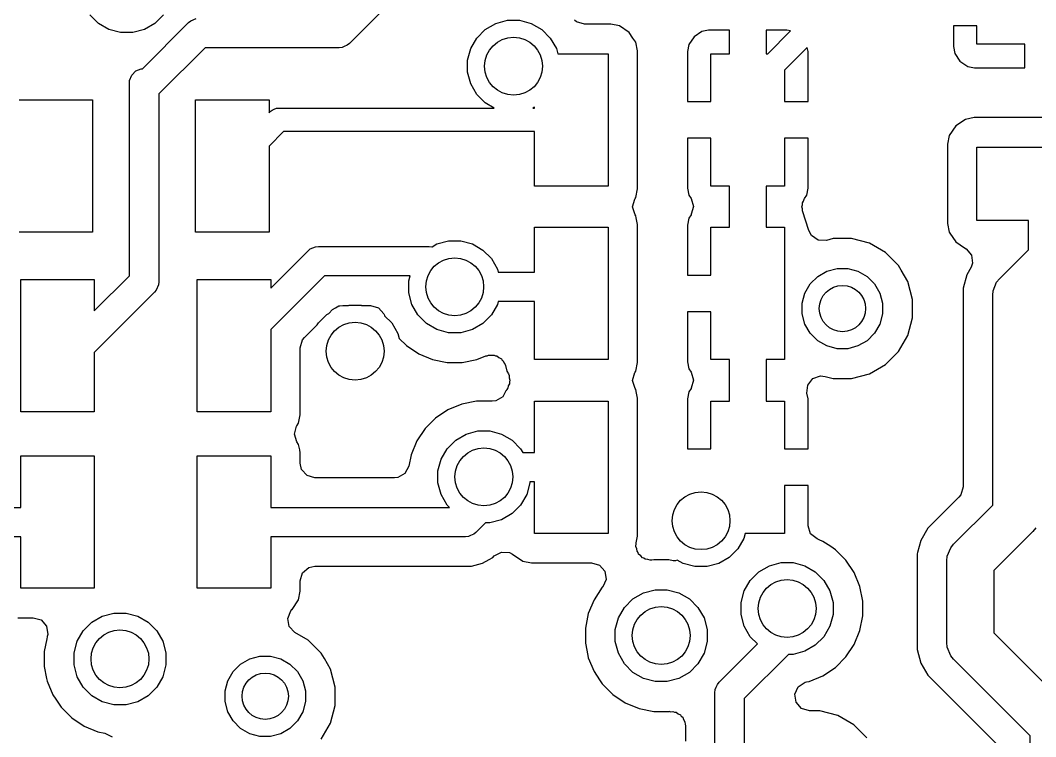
# Model space of a CAD drawing. Extents: x 3.09 to 4.62, y -6.46 to -3.15.
# Drawn here: x 3.4324 to 3.7775, y -5.133 to -4.8894 of the extents above; entities that cross this region are included whole.
import ezdxf

# ---------------------------------------------------------------- set-up
doc = ezdxf.new("R2010")
doc.units = 0
doc.header["$MEASUREMENT"] = 0
doc.layers.add('BLACK', color=7, linetype='CONTINUOUS')

msp = doc.modelspace()

# ---------------------------------------------------------------- linework, layer by layer
at = {"layer": 'BLACK', "linetype": 'CONTINUOUS'}
for p, q in [((3.57035, -4.87114), (3.54426, -4.89724)), ((3.45892, -4.89045), (3.45601, -4.88754)), ((3.46248, -4.8925), (3.45892, -4.89045)), ((3.47389, -4.90583), (3.48955, -4.89017)), ((3.47809, -4.89045), (3.47453, -4.8925)), ((3.481, -4.88754), (3.47809, -4.89045)), ((3.48955, -4.89017), (3.49031, -4.88954)), ((3.49031, -4.88954), (3.49211, -4.8888)), ((3.59041, -4.89251), (3.59397, -4.89045)), ((3.59397, -4.89045), (3.59794, -4.88939)), ((3.59794, -4.88939), (3.60206, -4.88939)), ((3.60206, -4.88939), (3.60603, -4.89045)), ((3.60603, -4.89045), (3.60959, -4.89251)), ((3.62141, -4.88992), (3.62071, -4.88937)), ((3.62409, -4.89071), (3.62141, -4.88992)), ((3.46645, -4.89357), (3.46248, -4.8925)), ((3.47056, -4.89357), (3.46645, -4.89357)), ((3.47453, -4.8925), (3.47056, -4.89357)), ((3.58751, -4.89541), (3.59041, -4.89251)), ((3.60959, -4.89251), (3.61249, -4.89541)), ((3.63309, -4.89071), (3.62409, -4.89071)), ((3.63602, -4.89129), (3.63309, -4.89071)), ((3.63309, -4.89071), (3.63309, -4.89071)), ((3.63933, -4.8935), (3.63602, -4.89129)), ((3.6406, -4.89541), (3.63933, -4.8935)), ((3.63933, -4.8935), (3.63933, -4.8935)), ((3.66398, -4.89319), (3.66134, -4.89496)), ((3.66632, -4.89273), (3.66398, -4.89319)), ((3.67336, -4.89273), (3.66632, -4.89273)), ((3.67336, -4.90073), (3.67336, -4.89273)), ((3.69289, -4.89273), (3.68586, -4.89273)), ((3.68586, -4.89273), (3.68586, -4.90073)), ((3.68645, -4.90073), (3.69419, -4.89299)), ((3.69419, -4.89299), (3.69289, -4.89273)), ((3.7575, -4.89125), (3.7495, -4.89125)), ((3.7495, -4.89125), (3.7495, -4.89829)), ((3.7575, -4.8975), (3.7575, -4.89125)), ((3.54426, -4.89724), (3.5435, -4.89786)), ((3.58545, -4.89897), (3.58751, -4.89541)), ((3.61249, -4.89541), (3.61455, -4.89897)), ((3.64154, -4.89682), (3.6406, -4.89541)), ((3.64213, -4.89974), (3.64154, -4.89682)), ((3.66134, -4.89496), (3.65957, -4.89761)), ((3.49516, -4.8987), (3.47955, -4.91431)), ((3.54072, -4.8987), (3.49516, -4.8987)), ((3.5417, -4.8986), (3.54072, -4.8987)), ((3.54246, -4.89829), (3.5417, -4.8986)), ((3.5417, -4.8986), (3.5417, -4.8986)), ((3.5435, -4.89786), (3.54246, -4.89829)), ((3.5435, -4.89786), (3.5435, -4.89786)), ((3.58439, -4.90294), (3.58545, -4.89897)), ((3.61455, -4.89897), (3.61502, -4.90073)), ((3.61502, -4.90073), (3.63211, -4.90073)), ((3.63211, -4.90073), (3.63211, -4.94573)), ((3.64213, -4.89994), (3.64213, -4.89974)), ((3.64213, -4.89974), (3.64213, -4.89974)), ((3.64213, -4.92321), (3.64213, -4.89994)), ((3.65957, -4.89761), (3.65911, -4.89994)), ((3.65911, -4.89994), (3.65911, -4.91698)), ((3.66711, -4.91698), (3.66711, -4.90073)), ((3.66711, -4.90073), (3.67336, -4.90073)), ((3.68586, -4.90073), (3.68645, -4.90073)), ((3.69985, -4.89864), (3.69211, -4.90639)), ((3.70011, -4.89994), (3.69985, -4.89864)), ((3.70011, -4.91698), (3.70011, -4.89994)), ((3.70011, -4.89994), (3.70011, -4.89994)), ((3.7495, -4.89829), (3.74996, -4.90062)), ((3.74996, -4.90062), (3.75173, -4.90327)), ((3.77375, -4.8975), (3.7575, -4.8975)), ((3.77375, -4.9055), (3.77375, -4.8975)), ((3.58439, -4.90706), (3.58439, -4.90294)), ((3.75173, -4.90327), (3.75438, -4.90504)), ((3.47025, -4.908), (3.47163, -4.90662)), ((3.47163, -4.90662), (3.47343, -4.90587)), ((3.47343, -4.90587), (3.47389, -4.90583)), ((3.58545, -4.91103), (3.58439, -4.90706)), ((3.69211, -4.90639), (3.69211, -4.91698)), ((3.75438, -4.90504), (3.75671, -4.9055)), ((3.75671, -4.9055), (3.75671, -4.9055)), ((3.75671, -4.9055), (3.77375, -4.9055)), ((3.46941, -4.91077), (3.46951, -4.9098)), ((3.46941, -4.97628), (3.46941, -4.91077)), ((3.46951, -4.9098), (3.47025, -4.908)), ((3.58751, -4.91459), (3.58545, -4.91103)), ((3.47955, -4.91431), (3.47941, -4.91442)), ((3.47941, -4.91442), (3.47941, -4.97835)), ((3.59041, -4.91749), (3.58751, -4.91459)), ((3.43191, -4.91648), (3.45691, -4.91648)), ((3.45691, -4.91648), (3.45691, -4.96148)), ((3.49191, -4.96148), (3.49191, -4.91648)), ((3.49191, -4.91648), (3.51691, -4.91648)), ((3.51691, -4.91648), (3.51691, -4.92082)), ((3.59342, -4.91923), (3.59041, -4.91749)), ((3.65911, -4.91698), (3.66711, -4.91698)), ((3.69211, -4.91698), (3.70011, -4.91698)), ((3.51691, -4.92082), (3.51733, -4.9204)), ((3.51733, -4.9204), (3.51794, -4.9199)), ((3.51794, -4.9199), (3.51861, -4.91962)), ((3.51861, -4.91962), (3.51938, -4.91931)), ((3.51938, -4.91931), (3.52016, -4.91923)), ((3.52016, -4.91923), (3.59342, -4.91923)), ((3.60711, -4.91893), (3.60658, -4.91923)), ((3.60658, -4.91923), (3.60711, -4.91923)), ((3.60711, -4.91923), (3.60711, -4.91893)), ((3.64213, -4.94652), (3.64213, -4.92321)), ((3.75359, -4.92306), (3.75028, -4.92528)), ((3.75651, -4.92248), (3.75359, -4.92306)), ((3.80349, -4.92248), (3.75651, -4.92248)), ((3.75651, -4.92248), (3.75651, -4.92248)), ((3.52181, -4.92723), (3.51691, -4.93213)), ((3.60711, -4.92723), (3.52181, -4.92723)), ((3.60711, -4.94573), (3.60711, -4.92723)), ((3.75028, -4.92528), (3.74806, -4.92859)), ((3.66711, -4.92948), (3.65911, -4.92948)), ((3.65911, -4.92948), (3.65911, -4.94652)), ((3.66711, -4.94573), (3.66711, -4.92948)), ((3.70011, -4.92948), (3.69211, -4.92948)), ((3.69211, -4.92948), (3.69211, -4.94573)), ((3.70011, -4.94652), (3.70011, -4.92948)), ((3.74806, -4.92859), (3.74748, -4.93151)), ((3.74748, -4.93151), (3.74748, -4.95849)), ((3.51691, -4.93213), (3.51691, -4.96148)), ((3.7575, -4.9575), (3.7575, -4.9325)), ((3.7575, -4.9325), (3.8025, -4.9325)), ((3.63211, -4.94573), (3.60711, -4.94573)), ((3.64154, -4.94964), (3.64213, -4.94672)), ((3.64213, -4.94672), (3.64213, -4.94652)), ((3.65911, -4.94652), (3.65957, -4.94885)), ((3.65957, -4.94885), (3.66034, -4.95)), ((3.67336, -4.94573), (3.66711, -4.94573)), ((3.67336, -4.95978), (3.67336, -4.94573)), ((3.69211, -4.94573), (3.68586, -4.94573)), ((3.68586, -4.94573), (3.68586, -4.95978)), ((3.69887, -4.95), (3.69964, -4.94885)), ((3.69964, -4.94885), (3.70011, -4.94652)), ((3.70011, -4.94652), (3.70011, -4.94652)), ((3.64047, -4.95284), (3.64121, -4.95015)), ((3.64121, -4.95015), (3.6413, -4.95)), ((3.6413, -4.95), (3.64154, -4.94964)), ((3.66034, -4.95), (3.66117, -4.95267)), ((3.69804, -4.95284), (3.69823, -4.95215)), ((3.69822, -4.95143), (3.69859, -4.95083)), ((3.69823, -4.95215), (3.69822, -4.95143)), ((3.69859, -4.95083), (3.69878, -4.95015)), ((3.69878, -4.95015), (3.69887, -4.95)), ((3.6413, -4.95551), (3.64047, -4.95284)), ((3.64154, -4.95587), (3.6413, -4.95551)), ((3.64167, -4.95651), (3.64154, -4.95587)), ((3.64154, -4.95587), (3.64154, -4.95587)), ((3.64154, -4.95587), (3.64154, -4.95587)), ((3.66034, -4.95551), (3.65957, -4.95666)), ((3.66043, -4.95536), (3.66034, -4.95551)), ((3.66117, -4.95267), (3.66043, -4.95536)), ((3.69825, -4.95352), (3.69804, -4.95284)), ((3.69826, -4.95422), (3.69825, -4.95352)), ((3.70033, -4.9609), (3.69826, -4.95422)), ((3.64213, -4.9588), (3.64167, -4.95651)), ((3.64213, -4.98228), (3.64213, -4.9588)), ((3.64213, -4.9588), (3.64213, -4.9588)), ((3.65957, -4.95666), (3.65911, -4.959)), ((3.65911, -4.959), (3.65911, -4.97603)), ((3.74748, -4.95849), (3.74748, -4.95849)), ((3.74748, -4.95849), (3.74806, -4.96141)), ((3.775, -4.9575), (3.7575, -4.9575)), ((3.775, -4.96745), (3.775, -4.9575)), ((3.45691, -4.96148), (3.43191, -4.96148)), ((3.51691, -4.96148), (3.49191, -4.96148)), ((3.60711, -4.975), (3.60711, -4.95978)), ((3.60711, -4.95978), (3.63211, -4.95978)), ((3.63211, -4.95978), (3.63211, -5.00478)), ((3.66711, -4.97603), (3.66711, -4.95978)), ((3.66711, -4.95978), (3.67336, -4.95978)), ((3.68586, -4.95978), (3.69211, -4.95978)), ((3.69211, -4.95978), (3.69211, -5.00478)), ((3.70124, -4.96259), (3.70033, -4.9609)), ((3.70356, -4.96415), (3.70124, -4.96259)), ((3.74806, -4.96141), (3.74827, -4.96172)), ((3.74827, -4.96172), (3.75028, -4.96472)), ((3.53272, -4.9664), (3.53369, -4.96631)), ((3.53369, -4.96631), (3.57131, -4.96631)), ((3.57131, -4.96631), (3.57228, -4.9664)), ((3.57231, -4.96641), (3.57397, -4.96545)), ((3.57397, -4.96545), (3.57794, -4.96439)), ((3.57794, -4.96439), (3.58206, -4.96439)), ((3.58206, -4.96439), (3.58603, -4.96545)), ((3.58603, -4.96545), (3.58959, -4.96751)), ((3.70635, -4.96422), (3.70356, -4.96415)), ((3.70866, -4.9636), (3.70635, -4.96422)), ((3.71492, -4.9636), (3.70866, -4.9636)), ((3.72098, -4.96522), (3.71492, -4.9636)), ((3.7264, -4.96836), (3.72098, -4.96522)), ((3.72098, -4.96522), (3.72098, -4.96522)), ((3.72098, -4.96522), (3.72098, -4.96522)), ((3.75028, -4.96472), (3.75331, -4.96675)), ((3.5175, -4.98043), (3.53016, -4.96777)), ((3.53016, -4.96777), (3.53091, -4.96715)), ((3.53091, -4.96715), (3.53272, -4.9664)), ((3.53272, -4.9664), (3.53272, -4.9664)), ((3.57228, -4.9664), (3.57228, -4.9664)), ((3.57228, -4.9664), (3.57231, -4.96641)), ((3.58959, -4.96751), (3.59249, -4.97041)), ((3.73084, -4.97279), (3.7264, -4.96836)), ((3.7264, -4.96836), (3.7264, -4.96836)), ((3.75331, -4.96675), (3.75383, -4.9671)), ((3.75383, -4.9671), (3.75562, -4.96924)), ((3.75562, -4.96924), (3.75597, -4.97202)), ((3.76521, -4.97724), (3.775, -4.96745)), ((3.59249, -4.97041), (3.59455, -4.97397)), ((3.73177, -4.9744), (3.73084, -4.97279)), ((3.73084, -4.97279), (3.73084, -4.97279)), ((3.75571, -4.97297), (3.75557, -4.97335)), ((3.75597, -4.97202), (3.75571, -4.97297)), ((3.4575, -4.98818), (3.46941, -4.97628)), ((3.53576, -4.97631), (3.5175, -4.99457)), ((3.56483, -4.97631), (3.53576, -4.97631)), ((3.56439, -4.97794), (3.56483, -4.97631)), ((3.59455, -4.97397), (3.59482, -4.975)), ((3.59482, -4.975), (3.60711, -4.975)), ((3.65911, -4.97603), (3.66711, -4.97603)), ((3.70086, -4.97901), (3.7034, -4.97647)), ((3.7034, -4.97647), (3.70652, -4.97467)), ((3.70652, -4.97467), (3.70999, -4.97374)), ((3.70999, -4.97374), (3.71359, -4.97374)), ((3.71359, -4.97374), (3.71706, -4.97467)), ((3.71706, -4.97467), (3.72018, -4.97647)), ((3.72018, -4.97647), (3.72272, -4.97901)), ((3.73397, -4.97822), (3.73177, -4.9744)), ((3.75407, -4.97594), (3.75285, -4.98051)), ((3.75557, -4.97335), (3.75407, -4.97594)), ((3.4325, -5.0225), (3.4325, -4.9775)), ((3.4325, -4.9775), (3.4575, -4.9775)), ((3.4575, -4.9775), (3.4575, -4.98818)), ((3.47931, -4.97932), (3.47857, -4.98112)), ((3.47941, -4.97835), (3.47931, -4.97932)), ((3.4925, -5.0225), (3.4925, -4.9775)), ((3.4925, -4.9775), (3.5175, -4.9775)), ((3.5175, -4.9775), (3.5175, -4.98043)), ((3.56439, -4.98206), (3.56439, -4.97794)), ((3.69906, -4.98213), (3.70086, -4.97901)), ((3.72272, -4.97901), (3.72452, -4.98213)), ((3.73559, -4.98427), (3.73397, -4.97822)), ((3.76303, -4.98132), (3.76421, -4.97845)), ((3.76421, -4.97845), (3.76521, -4.97724)), ((3.47794, -4.98188), (3.4575, -5.00233)), ((3.47857, -4.98112), (3.47794, -4.98188)), ((3.47857, -4.98112), (3.47857, -4.98112)), ((3.56545, -4.98603), (3.56439, -4.98206)), ((3.64213, -5.00557), (3.64213, -4.98228)), ((3.69813, -4.9856), (3.69906, -4.98213)), ((3.72452, -4.98213), (3.72545, -4.9856)), ((3.75285, -4.98051), (3.75285, -4.98053)), ((3.75285, -4.98053), (3.75285, -4.98059)), ((3.75285, -4.98059), (3.75285, -5.04802)), ((3.76287, -4.9829), (3.76302, -4.98134)), ((3.76287, -5.05423), (3.76287, -4.9829)), ((3.76302, -4.98134), (3.76303, -4.98132)), ((3.53954, -4.98719), (3.54057, -4.98653)), ((3.54057, -4.98653), (3.54082, -4.98649)), ((3.54082, -4.98649), (3.54091, -4.98644)), ((3.54091, -4.98644), (3.54197, -4.98633)), ((3.54197, -4.98633), (3.54394, -4.98633)), ((3.54394, -4.98633), (3.5441, -4.98629)), ((3.5441, -4.98629), (3.54821, -4.98629)), ((3.54821, -4.98629), (3.54836, -4.98633)), ((3.54836, -4.98633), (3.55142, -4.98633)), ((3.55142, -4.98633), (3.5541, -4.98712)), ((3.56751, -4.98959), (3.56545, -4.98603)), ((3.59455, -4.98603), (3.59249, -4.98959)), ((3.59482, -4.985), (3.59455, -4.98603)), ((3.60711, -4.985), (3.59482, -4.985)), ((3.60711, -5.00478), (3.60711, -4.985)), ((3.69813, -4.9892), (3.69813, -4.9856)), ((3.72545, -4.9856), (3.72545, -4.9892)), ((3.73559, -4.99053), (3.73559, -4.98427)), ((3.53366, -4.99231), (3.53656, -4.98941)), ((3.53656, -4.98941), (3.53721, -4.98903)), ((3.53721, -4.98903), (3.53846, -4.98778)), ((3.53846, -4.98778), (3.53954, -4.98719)), ((3.5541, -4.98712), (3.55593, -4.98923)), ((3.55593, -4.98923), (3.556, -4.98939)), ((3.556, -4.98939), (3.55609, -4.98962)), ((3.55609, -4.98962), (3.55619, -4.98986)), ((3.55619, -4.98986), (3.55864, -4.99231)), ((3.57041, -4.99249), (3.56751, -4.98959)), ((3.59249, -4.98959), (3.58959, -4.99249)), ((3.66711, -4.98853), (3.65911, -4.98853)), ((3.65911, -4.98853), (3.65911, -5.00557)), ((3.66711, -5.00478), (3.66711, -4.98853)), ((3.69906, -4.99267), (3.69813, -4.9892)), ((3.72545, -4.9892), (3.72452, -4.99267)), ((3.73397, -4.99659), (3.73559, -4.99053)), ((3.52897, -4.99727), (3.53329, -4.99296)), ((3.53329, -4.99296), (3.53366, -4.99231)), ((3.55864, -4.99231), (3.5607, -4.99587)), ((3.57397, -4.99455), (3.57041, -4.99249)), ((3.58959, -4.99249), (3.58603, -4.99455)), ((3.70086, -4.99579), (3.69906, -4.99267)), ((3.72452, -4.99267), (3.72272, -4.99579)), ((3.5175, -4.99457), (3.5175, -5.0225)), ((3.52831, -4.99809), (3.52897, -4.99727)), ((3.5607, -4.99587), (3.56116, -4.99761)), ((3.57794, -4.99561), (3.57397, -4.99455)), ((3.58206, -4.99561), (3.57794, -4.99561)), ((3.58603, -4.99455), (3.58206, -4.99561)), ((3.7034, -4.99833), (3.70086, -4.99579)), ((3.72272, -4.99579), (3.72018, -4.99833)), ((3.73084, -5.00201), (3.73397, -4.99659)), ((3.52752, -5.00078), (3.52831, -4.99809)), ((3.52752, -5.02349), (3.52752, -5.00078)), ((3.56116, -4.99761), (3.56357, -5.00001)), ((3.56357, -5.00001), (3.56357, -5.00002)), ((3.56357, -5.00002), (3.56779, -5.00284)), ((3.70652, -5.00013), (3.7034, -4.99833)), ((3.70999, -5.00106), (3.70652, -5.00013)), ((3.71706, -5.00013), (3.71359, -5.00106)), ((3.72018, -4.99833), (3.71706, -5.00013)), ((3.4575, -5.00233), (3.4575, -5.0225)), ((3.56779, -5.00284), (3.57248, -5.00478)), ((3.58752, -5.00478), (3.59059, -5.0035)), ((3.59059, -5.0035), (3.59109, -5.00345)), ((3.59109, -5.00345), (3.59154, -5.00322)), ((3.59154, -5.00322), (3.59246, -5.0033)), ((3.59246, -5.0033), (3.59337, -5.0032)), ((3.59337, -5.0032), (3.59382, -5.00343)), ((3.59382, -5.00343), (3.59433, -5.00348)), ((3.59433, -5.00348), (3.59505, -5.00405)), ((3.59505, -5.00405), (3.59587, -5.00446)), ((3.71359, -5.00106), (3.70999, -5.00106)), ((3.7264, -5.00645), (3.73084, -5.00201)), ((3.57248, -5.00478), (3.57746, -5.00577)), ((3.57746, -5.00577), (3.57746, -5.00577)), ((3.57746, -5.00577), (3.58254, -5.00577)), ((3.58254, -5.00577), (3.58752, -5.00478)), ((3.58254, -5.00577), (3.58254, -5.00577)), ((3.59587, -5.00446), (3.59618, -5.00493)), ((3.59618, -5.00493), (3.59653, -5.0052)), ((3.59653, -5.0052), (3.59686, -5.00597)), ((3.59686, -5.00597), (3.59717, -5.00646)), ((3.59717, -5.00646), (3.59729, -5.00678)), ((3.59729, -5.00678), (3.59767, -5.00869)), ((3.63211, -5.00478), (3.60711, -5.00478)), ((3.64154, -5.00869), (3.64213, -5.00577)), ((3.64213, -5.00577), (3.64213, -5.00557)), ((3.65911, -5.00557), (3.65957, -5.00791)), ((3.67336, -5.00478), (3.66711, -5.00478)), ((3.67336, -5.01884), (3.67336, -5.00478)), ((3.69211, -5.00478), (3.68586, -5.00478)), ((3.68586, -5.00478), (3.68586, -5.01884)), ((3.72098, -5.00958), (3.7264, -5.00645)), ((3.59767, -5.00869), (3.59826, -5.00958)), ((3.59826, -5.00958), (3.59847, -5.01018)), ((3.59847, -5.01018), (3.59851, -5.01097)), ((3.59851, -5.01097), (3.59875, -5.01172)), ((3.64047, -5.0119), (3.64121, -5.0092)), ((3.64121, -5.0092), (3.6413, -5.00906)), ((3.6413, -5.00906), (3.64154, -5.00869)), ((3.65957, -5.00791), (3.66034, -5.00906)), ((3.66034, -5.00906), (3.66117, -5.01172)), ((3.69999, -5.01343), (3.70171, -5.01123)), ((3.70171, -5.01123), (3.70434, -5.0103)), ((3.70434, -5.0103), (3.70589, -5.01046)), ((3.70589, -5.01046), (3.70866, -5.0112)), ((3.70866, -5.0112), (3.70866, -5.0112)), ((3.70866, -5.0112), (3.71492, -5.0112)), ((3.71492, -5.0112), (3.72098, -5.00958)), ((3.71492, -5.0112), (3.71492, -5.0112)), ((3.59791, -5.01457), (3.59767, -5.01493)), ((3.59801, -5.01442), (3.59791, -5.01457)), ((3.59821, -5.01366), (3.59801, -5.01442)), ((3.59861, -5.01297), (3.59821, -5.01366)), ((3.59875, -5.01172), (3.59858, -5.01234)), ((3.59858, -5.01234), (3.59861, -5.01297)), ((3.6413, -5.01457), (3.64047, -5.0119)), ((3.64154, -5.01493), (3.6413, -5.01457)), ((3.66034, -5.01457), (3.65957, -5.01572)), ((3.66043, -5.01442), (3.66034, -5.01457)), ((3.66117, -5.01172), (3.66043, -5.01442)), ((3.69974, -5.01622), (3.69999, -5.01343)), ((3.59638, -5.01738), (3.59395, -5.01876)), ((3.59743, -5.01536), (3.59638, -5.01738)), ((3.59748, -5.01538), (3.59743, -5.01536)), ((3.59767, -5.01493), (3.59748, -5.01538)), ((3.6418, -5.01622), (3.64154, -5.01493)), ((3.64154, -5.01493), (3.64154, -5.01493)), ((3.64154, -5.01493), (3.64154, -5.01493)), ((3.64213, -5.01785), (3.6418, -5.01622)), ((3.64213, -5.06483), (3.64213, -5.01785)), ((3.64213, -5.01785), (3.64213, -5.01785)), ((3.64213, -5.01785), (3.64213, -5.01785)), ((3.65957, -5.01572), (3.65911, -5.01805)), ((3.65911, -5.01805), (3.65911, -5.03509)), ((3.70011, -5.01805), (3.69974, -5.01622)), ((3.70011, -5.03509), (3.70011, -5.01805)), ((3.70011, -5.01805), (3.70011, -5.01805)), ((3.58241, -5.01987), (3.57772, -5.02181)), ((3.58739, -5.01888), (3.58241, -5.01987)), ((3.58241, -5.01987), (3.58241, -5.01987)), ((3.59271, -5.01888), (3.58739, -5.01888)), ((3.59395, -5.01876), (3.59271, -5.01884)), ((3.59271, -5.01884), (3.59271, -5.01888)), ((3.60711, -5.03634), (3.60711, -5.01884)), ((3.60711, -5.01884), (3.63211, -5.01884)), ((3.63211, -5.01884), (3.63211, -5.06384)), ((3.66711, -5.03509), (3.66711, -5.01884)), ((3.66711, -5.01884), (3.67336, -5.01884)), ((3.68586, -5.01884), (3.69211, -5.01884)), ((3.69211, -5.01884), (3.69211, -5.03509)), ((3.4575, -5.0225), (3.4325, -5.0225)), ((3.5175, -5.0225), (3.4925, -5.0225)), ((3.52694, -5.02641), (3.52752, -5.02349)), ((3.5735, -5.02463), (3.56991, -5.02822)), ((3.57772, -5.02181), (3.5735, -5.02463)), ((3.5735, -5.02463), (3.5735, -5.02463)), ((3.52555, -5.03009), (3.52628, -5.02739)), ((3.52628, -5.02739), (3.52638, -5.02724)), ((3.52638, -5.02724), (3.52694, -5.02641)), ((3.56991, -5.02822), (3.56709, -5.03244)), ((3.56991, -5.02822), (3.56991, -5.02822)), ((3.52638, -5.03276), (3.52555, -5.03009)), ((3.58034, -5.03215), (3.5839, -5.0301)), ((3.5839, -5.0301), (3.58787, -5.02904)), ((3.58787, -5.02904), (3.59198, -5.02904)), ((3.59198, -5.02904), (3.59595, -5.0301)), ((3.59595, -5.0301), (3.59951, -5.03215)), ((3.52694, -5.03359), (3.52638, -5.03276)), ((3.52731, -5.03547), (3.52694, -5.03359)), ((3.56709, -5.03244), (3.56515, -5.03713)), ((3.57537, -5.03862), (3.57743, -5.03506)), ((3.57743, -5.03506), (3.58034, -5.03215)), ((3.59951, -5.03215), (3.60242, -5.03506)), ((3.60242, -5.03506), (3.60316, -5.03634)), ((3.65911, -5.03509), (3.66711, -5.03509)), ((3.69211, -5.03509), (3.70011, -5.03509)), ((3.4325, -5.055), (3.4325, -5.0375)), ((3.4325, -5.0375), (3.4575, -5.0375)), ((3.4575, -5.0375), (3.4575, -5.0825)), ((3.4925, -5.0825), (3.4925, -5.0375)), ((3.4925, -5.0375), (3.5175, -5.0375)), ((3.5175, -5.0375), (3.5175, -5.055)), ((3.52752, -5.03651), (3.52731, -5.03547)), ((3.52752, -5.04002), (3.52752, -5.03651)), ((3.52752, -5.03651), (3.52752, -5.03651)), ((3.56515, -5.03713), (3.56438, -5.04099)), ((3.56515, -5.03713), (3.56515, -5.03713)), ((3.57431, -5.04259), (3.57537, -5.03862)), ((3.60316, -5.03634), (3.60711, -5.03634)), ((3.52797, -5.04208), (3.52752, -5.04002)), ((3.5298, -5.04419), (3.52797, -5.04208)), ((3.56438, -5.04099), (3.56308, -5.04346)), ((3.53248, -5.04498), (3.5298, -5.04419)), ((3.55951, -5.04498), (3.53248, -5.04498)), ((3.56066, -5.04485), (3.55951, -5.04498)), ((3.56308, -5.04346), (3.56066, -5.04485)), ((3.57431, -5.0467), (3.57431, -5.04259)), ((3.57537, -5.05068), (3.57431, -5.0467)), ((3.60554, -5.0467), (3.60447, -5.05068)), ((3.60711, -5.04634), (3.60554, -5.04634)), ((3.60554, -5.04634), (3.60554, -5.0467)), ((3.60711, -5.06384), (3.60711, -5.04634)), ((3.70011, -5.04759), (3.69211, -5.04759)), ((3.69211, -5.04759), (3.69211, -5.06384)), ((3.70011, -5.06116), (3.70011, -5.04759)), ((3.75285, -5.04802), (3.75206, -5.05071)), ((3.57743, -5.05424), (3.57537, -5.05068)), ((3.60447, -5.05068), (3.60242, -5.05424)), ((3.75139, -5.05153), (3.74081, -5.06212)), ((3.75206, -5.05071), (3.75139, -5.05153)), ((3.42031, -5.055), (3.4325, -5.055)), ((3.5175, -5.055), (3.5782, -5.055)), ((3.5782, -5.055), (3.57743, -5.05424)), ((3.60242, -5.05424), (3.59951, -5.05714)), ((3.74957, -5.06753), (3.76287, -5.05423)), ((3.59595, -5.0592), (3.59198, -5.06026)), ((3.59951, -5.05714), (3.59595, -5.0592)), ((3.59051, -5.06026), (3.58724, -5.06354)), ((3.59198, -5.06026), (3.59051, -5.06026)), ((3.70011, -5.06134), (3.70011, -5.06116)), ((3.70099, -5.06399), (3.70011, -5.06134)), ((3.74081, -5.06212), (3.73844, -5.06623)), ((3.74081, -5.06212), (3.74081, -5.06212)), ((3.77752, -5.06199), (3.77652, -5.0632)), ((3.4325, -5.065), (3.41561, -5.065)), ((3.4325, -5.0825), (3.4325, -5.065)), ((3.5837, -5.065), (3.5175, -5.065)), ((3.5175, -5.065), (3.5175, -5.0825)), ((3.58468, -5.0649), (3.5837, -5.065)), ((3.58542, -5.06459), (3.58468, -5.0649)), ((3.58468, -5.0649), (3.58468, -5.0649)), ((3.58648, -5.06416), (3.58542, -5.06459)), ((3.58724, -5.06354), (3.58648, -5.06416)), ((3.58648, -5.06416), (3.58648, -5.06416)), ((3.63211, -5.06384), (3.60711, -5.06384)), ((3.64169, -5.06704), (3.64213, -5.06483)), ((3.67828, -5.06558), (3.67622, -5.06914)), ((3.67874, -5.06384), (3.67828, -5.06558)), ((3.69211, -5.06384), (3.67874, -5.06384)), ((3.70317, -5.06575), (3.70099, -5.06399)), ((3.70393, -5.06606), (3.70317, -5.06575)), ((3.70518, -5.06658), (3.70393, -5.06606)), ((3.73844, -5.06623), (3.73732, -5.0704)), ((3.77652, -5.0632), (3.76323, -5.0765)), ((3.6416, -5.06827), (3.64167, -5.06728)), ((3.64189, -5.0691), (3.6416, -5.06827)), ((3.64166, -5.06719), (3.64168, -5.06715)), ((3.64167, -5.06728), (3.64166, -5.06719)), ((3.64168, -5.06715), (3.64169, -5.06704)), ((3.64199, -5.06996), (3.64189, -5.0691)), ((3.67622, -5.06914), (3.67331, -5.07205)), ((3.70784, -5.06836), (3.70518, -5.06658)), ((3.7094, -5.0694), (3.70784, -5.06836)), ((3.71299, -5.07299), (3.7094, -5.0694)), ((3.7094, -5.0694), (3.7094, -5.0694)), ((3.7474, -5.07156), (3.74858, -5.06874)), ((3.74858, -5.06874), (3.74957, -5.06753)), ((3.5895, -5.074), (3.59168, -5.07274)), ((3.59168, -5.07274), (3.59292, -5.07202)), ((3.59292, -5.07202), (3.59341, -5.07154)), ((3.59341, -5.07154), (3.59586, -5.0702)), ((3.59586, -5.0702), (3.59865, -5.0704)), ((3.59865, -5.0704), (3.59967, -5.07092)), ((3.59967, -5.07092), (3.6032, -5.07328)), ((3.6032, -5.07328), (3.6032, -5.07328)), ((3.6032, -5.07328), (3.60612, -5.07386)), ((3.64234, -5.07039), (3.64199, -5.06996)), ((3.64253, -5.07091), (3.64234, -5.07039)), ((3.64322, -5.07144), (3.64253, -5.07091)), ((3.64378, -5.07212), (3.64322, -5.07144)), ((3.6443, -5.07228), (3.64378, -5.07212)), ((3.64473, -5.07262), (3.6443, -5.07228)), ((3.64561, -5.0727), (3.64473, -5.07262)), ((3.64644, -5.07297), (3.64561, -5.0727)), ((3.64698, -5.07298), (3.64644, -5.07297)), ((3.64765, -5.07284), (3.64698, -5.07298)), ((3.65273, -5.07284), (3.64765, -5.07284)), ((3.65421, -5.07314), (3.65273, -5.07284)), ((3.65465, -5.07315), (3.65421, -5.07314)), ((3.65502, -5.07314), (3.65465, -5.07315)), ((3.65565, -5.07292), (3.65502, -5.07314)), ((3.6577, -5.0741), (3.65565, -5.07292)), ((3.67331, -5.07205), (3.66975, -5.0741)), ((3.71581, -5.07721), (3.71299, -5.07299)), ((3.71299, -5.07299), (3.71299, -5.07299)), ((3.73732, -5.0704), (3.73721, -5.07081)), ((3.73721, -5.07081), (3.73721, -5.10338)), ((3.73732, -5.0704), (3.73732, -5.0704)), ((3.74723, -5.07318), (3.74738, -5.07162)), ((3.74723, -5.10101), (3.74723, -5.07318)), ((3.74738, -5.07162), (3.7474, -5.07156)), ((3.52831, -5.0773), (3.53042, -5.07547)), ((3.53042, -5.07547), (3.53248, -5.07502)), ((3.53248, -5.07502), (3.58568, -5.07502)), ((3.58568, -5.07502), (3.5895, -5.074)), ((3.58568, -5.07502), (3.58568, -5.07502)), ((3.5895, -5.074), (3.5895, -5.074)), ((3.5895, -5.074), (3.5895, -5.074)), ((3.60612, -5.07386), (3.62653, -5.07386)), ((3.62653, -5.07386), (3.62921, -5.07465)), ((3.62921, -5.07465), (3.63104, -5.07676)), ((3.63104, -5.07676), (3.63144, -5.07952)), ((3.66167, -5.07517), (3.6577, -5.0741)), ((3.66578, -5.07517), (3.66167, -5.07517)), ((3.66975, -5.0741), (3.66578, -5.07517)), ((3.68339, -5.07692), (3.68695, -5.07487)), ((3.68695, -5.07487), (3.69092, -5.0738)), ((3.69092, -5.0738), (3.69503, -5.0738)), ((3.69503, -5.0738), (3.699, -5.07487)), ((3.699, -5.07487), (3.70256, -5.07692)), ((3.76323, -5.0765), (3.76323, -5.0977)), ((3.52752, -5.07998), (3.52831, -5.0773)), ((3.52752, -5.08349), (3.52752, -5.07998)), ((3.63144, -5.07952), (3.63031, -5.08199)), ((3.67842, -5.08339), (3.68048, -5.07983)), ((3.68048, -5.07983), (3.68339, -5.07692)), ((3.70256, -5.07692), (3.70547, -5.07983)), ((3.70547, -5.07983), (3.70752, -5.08339)), ((3.71775, -5.0819), (3.71581, -5.07721)), ((3.4575, -5.0825), (3.4325, -5.0825)), ((3.5175, -5.0825), (3.4925, -5.0825)), ((3.52694, -5.08641), (3.52752, -5.08349)), ((3.63018, -5.08219), (3.62736, -5.08641)), ((3.63025, -5.0821), (3.63018, -5.08219)), ((3.63028, -5.08207), (3.63025, -5.0821)), ((3.63033, -5.082), (3.63028, -5.08206)), ((3.63028, -5.08206), (3.63028, -5.08207)), ((3.63031, -5.08199), (3.63033, -5.082)), ((3.64416, -5.08406), (3.64813, -5.083)), ((3.64813, -5.083), (3.65225, -5.083)), ((3.65225, -5.083), (3.65622, -5.08406)), ((3.67736, -5.08736), (3.67842, -5.08339)), ((3.70752, -5.08339), (3.70859, -5.08736)), ((3.71874, -5.08688), (3.71775, -5.0819)), ((3.52472, -5.08972), (3.52694, -5.08641)), ((3.62736, -5.08641), (3.62541, -5.0911)), ((3.6377, -5.08903), (3.6406, -5.08612)), ((3.6406, -5.08612), (3.64416, -5.08406)), ((3.65622, -5.08406), (3.65978, -5.08612)), ((3.65978, -5.08612), (3.66268, -5.08903)), ((3.71874, -5.09195), (3.71874, -5.08688)), ((3.52324, -5.09281), (3.52428, -5.09022)), ((3.52428, -5.09022), (3.52467, -5.08978)), ((3.52467, -5.08978), (3.52472, -5.08972)), ((3.52472, -5.08972), (3.52472, -5.08972)), ((3.63564, -5.09259), (3.6377, -5.08903)), ((3.66268, -5.08903), (3.66474, -5.09259)), ((3.67736, -5.09147), (3.67736, -5.08736)), ((3.70859, -5.08736), (3.70859, -5.09147)), ((3.43151, -5.09252), (3.43675, -5.09252)), ((3.43675, -5.09252), (3.43943, -5.09331)), ((3.43943, -5.09331), (3.44126, -5.09542)), ((3.45374, -5.09697), (3.45665, -5.09406)), ((3.45665, -5.09406), (3.46021, -5.092)), ((3.46021, -5.092), (3.46418, -5.09094)), ((3.46418, -5.09094), (3.46829, -5.09094)), ((3.46829, -5.09094), (3.47226, -5.092)), ((3.47226, -5.092), (3.47582, -5.09406)), ((3.47582, -5.09406), (3.47873, -5.09697)), ((3.52377, -5.09556), (3.52324, -5.09281)), ((3.62541, -5.0911), (3.62442, -5.09607)), ((3.62541, -5.0911), (3.62541, -5.0911)), ((3.63458, -5.09656), (3.63564, -5.09259)), ((3.66474, -5.09259), (3.6658, -5.09656)), ((3.67842, -5.09544), (3.67736, -5.09147)), ((3.70859, -5.09147), (3.70752, -5.09544)), ((3.71775, -5.09693), (3.71874, -5.09195)), ((3.44126, -5.09542), (3.44166, -5.09819)), ((3.45169, -5.10053), (3.45374, -5.09697)), ((3.47873, -5.09697), (3.48078, -5.10053)), ((3.5257, -5.09758), (3.52377, -5.09556)), ((3.62442, -5.09607), (3.62442, -5.10115)), ((3.63458, -5.10067), (3.63458, -5.09656)), ((3.6658, -5.09656), (3.6658, -5.10067)), ((3.68048, -5.099), (3.67842, -5.09544)), ((3.70752, -5.09544), (3.70547, -5.099)), ((3.71581, -5.10162), (3.71775, -5.09693)), ((3.44132, -5.09975), (3.44047, -5.10402)), ((3.44146, -5.09904), (3.44132, -5.09975)), ((3.44149, -5.09892), (3.44146, -5.09904)), ((3.44146, -5.09904), (3.44146, -5.09904)), ((3.44146, -5.09904), (3.44146, -5.09904)), ((3.44166, -5.09819), (3.44149, -5.09892)), ((3.45062, -5.1045), (3.45169, -5.10053)), ((3.48078, -5.10053), (3.48185, -5.1045)), ((3.53023, -5.1002), (3.5257, -5.09758)), ((3.53466, -5.10463), (3.53023, -5.1002)), ((3.53023, -5.1002), (3.53023, -5.1002)), ((3.63564, -5.10464), (3.63458, -5.10067)), ((3.6658, -5.10067), (3.66474, -5.10464)), ((3.68292, -5.10144), (3.68048, -5.099)), ((3.70547, -5.099), (3.70256, -5.10191)), ((3.76323, -5.0977), (3.78921, -5.12368)), ((3.44047, -5.10402), (3.44047, -5.10909)), ((3.62442, -5.10115), (3.62527, -5.10539)), ((3.66991, -5.11445), (3.68292, -5.10144)), ((3.699, -5.10396), (3.69503, -5.10503)), ((3.70256, -5.10191), (3.699, -5.10396)), ((3.71299, -5.10584), (3.71581, -5.10162)), ((3.73721, -5.10338), (3.73844, -5.10796)), ((3.74738, -5.10257), (3.74723, -5.10101)), ((3.74858, -5.10545), (3.74738, -5.10257)), ((3.74738, -5.10257), (3.74738, -5.10257)), ((3.45062, -5.10861), (3.45062, -5.1045)), ((3.48185, -5.1045), (3.48185, -5.10861)), ((3.50722, -5.10831), (3.51034, -5.10651)), ((3.51034, -5.10651), (3.51381, -5.10558)), ((3.51381, -5.10558), (3.51741, -5.10558)), ((3.51741, -5.10558), (3.52089, -5.10651)), ((3.52089, -5.10651), (3.524, -5.10831)), ((3.5357, -5.10643), (3.53466, -5.10463)), ((3.53466, -5.10463), (3.53466, -5.10463)), ((3.53779, -5.11005), (3.5357, -5.10643)), ((3.62527, -5.10539), (3.62541, -5.10613)), ((3.62541, -5.10613), (3.62736, -5.11082)), ((3.6377, -5.1082), (3.63564, -5.10464)), ((3.66474, -5.10464), (3.66268, -5.1082)), ((3.69347, -5.10503), (3.67844, -5.12006)), ((3.69503, -5.10503), (3.69347, -5.10503)), ((3.7094, -5.10943), (3.71299, -5.10584)), ((3.74957, -5.10667), (3.74858, -5.10545)), ((3.77556, -5.13265), (3.74957, -5.10667)), ((3.44047, -5.10909), (3.44127, -5.11315)), ((3.45169, -5.11258), (3.45062, -5.10861)), ((3.48185, -5.10861), (3.48078, -5.11258)), ((3.50288, -5.11397), (3.50468, -5.11085)), ((3.50468, -5.11085), (3.50722, -5.10831)), ((3.524, -5.10831), (3.52654, -5.11085)), ((3.52654, -5.11085), (3.52834, -5.11397)), ((3.53941, -5.11611), (3.53779, -5.11005)), ((3.62736, -5.11082), (3.62924, -5.11364)), ((3.6406, -5.11111), (3.6377, -5.1082)), ((3.64416, -5.11316), (3.6406, -5.11111)), ((3.65978, -5.11111), (3.65622, -5.11316)), ((3.66268, -5.1082), (3.65978, -5.11111)), ((3.70518, -5.11225), (3.7094, -5.10943)), ((3.73844, -5.10796), (3.73844, -5.10796)), ((3.73844, -5.10796), (3.74081, -5.11207)), ((3.44127, -5.11315), (3.44146, -5.11407)), ((3.44146, -5.11407), (3.4434, -5.11876)), ((3.45374, -5.11614), (3.45169, -5.11258)), ((3.48078, -5.11258), (3.47873, -5.11614)), ((3.50195, -5.11744), (3.50288, -5.11397)), ((3.52834, -5.11397), (3.52927, -5.11744)), ((3.62924, -5.11364), (3.63018, -5.11504)), ((3.64813, -5.11423), (3.64416, -5.11316)), ((3.65225, -5.11423), (3.64813, -5.11423)), ((3.65622, -5.11316), (3.65225, -5.11423)), ((3.66929, -5.11521), (3.66991, -5.11445)), ((3.69679, -5.11599), (3.69914, -5.11448)), ((3.69914, -5.11448), (3.69957, -5.11437)), ((3.69957, -5.11437), (3.70049, -5.11419)), ((3.70049, -5.11419), (3.70518, -5.11225)), ((3.74081, -5.11207), (3.74081, -5.11207)), ((3.74081, -5.11207), (3.74081, -5.11207)), ((3.74081, -5.11207), (3.76408, -5.13535)), ((3.45665, -5.11905), (3.45374, -5.11614)), ((3.47873, -5.11614), (3.47582, -5.11905)), ((3.50195, -5.12104), (3.50195, -5.11744)), ((3.52927, -5.11744), (3.52927, -5.12104)), ((3.53941, -5.12237), (3.53941, -5.11611)), ((3.63018, -5.11504), (3.63018, -5.11504)), ((3.63018, -5.11504), (3.63376, -5.11863)), ((3.66844, -5.11798), (3.66854, -5.11701)), ((3.66844, -5.16439), (3.66844, -5.11798)), ((3.66854, -5.11701), (3.66858, -5.11691)), ((3.66858, -5.11691), (3.66891, -5.11611)), ((3.66891, -5.11611), (3.66929, -5.11521)), ((3.66929, -5.11521), (3.66929, -5.11521)), ((3.69563, -5.11853), (3.69679, -5.11599)), ((3.4434, -5.11876), (3.44441, -5.12028)), ((3.44441, -5.12028), (3.44622, -5.12298)), ((3.46021, -5.1211), (3.45665, -5.11905)), ((3.46418, -5.12217), (3.46021, -5.1211)), ((3.47226, -5.1211), (3.46829, -5.12217)), ((3.47582, -5.11905), (3.47226, -5.1211)), ((3.50288, -5.12451), (3.50195, -5.12104)), ((3.52927, -5.12104), (3.52834, -5.12451)), ((3.63376, -5.11863), (3.63376, -5.11863)), ((3.63376, -5.11863), (3.63798, -5.12145)), ((3.63798, -5.12145), (3.64267, -5.12339)), ((3.67844, -5.12006), (3.67844, -5.16232)), ((3.69603, -5.1213), (3.69563, -5.11853)), ((3.69786, -5.12341), (3.69603, -5.1213)), ((3.44622, -5.12298), (3.44622, -5.12298)), ((3.44622, -5.12298), (3.44981, -5.12657)), ((3.46829, -5.12217), (3.46418, -5.12217)), ((3.50468, -5.12763), (3.50288, -5.12451)), ((3.52834, -5.12451), (3.52654, -5.12763)), ((3.53779, -5.12843), (3.53941, -5.12237)), ((3.64267, -5.12339), (3.64765, -5.12438)), ((3.64765, -5.12438), (3.64765, -5.12438)), ((3.64765, -5.12438), (3.65273, -5.12438)), ((3.65273, -5.12438), (3.65297, -5.12436)), ((3.65273, -5.12438), (3.65273, -5.12438)), ((3.65273, -5.12438), (3.65273, -5.12438)), ((3.65297, -5.12436), (3.65298, -5.12447)), ((3.65298, -5.12447), (3.65334, -5.1245)), ((3.65334, -5.1245), (3.65417, -5.12438)), ((3.65417, -5.12438), (3.6547, -5.12462)), ((3.6547, -5.12462), (3.65528, -5.12468)), ((3.65528, -5.12468), (3.65595, -5.12519)), ((3.70054, -5.1242), (3.69786, -5.12341)), ((3.70413, -5.1242), (3.70054, -5.1242)), ((3.71019, -5.12582), (3.70413, -5.1242)), ((3.44981, -5.12657), (3.44981, -5.12657)), ((3.44981, -5.12657), (3.45403, -5.12939)), ((3.50722, -5.13017), (3.50468, -5.12763)), ((3.52654, -5.12763), (3.524, -5.13017)), ((3.53466, -5.13385), (3.53779, -5.12843)), ((3.65595, -5.12519), (3.65671, -5.12554)), ((3.65671, -5.12554), (3.65703, -5.12603)), ((3.65703, -5.12603), (3.65749, -5.12639)), ((3.65749, -5.12639), (3.65777, -5.12719)), ((3.65777, -5.12719), (3.65822, -5.12789)), ((3.65822, -5.12789), (3.65837, -5.12888)), ((3.71561, -5.12896), (3.71019, -5.12582)), ((3.71019, -5.12582), (3.71019, -5.12582)), ((3.71019, -5.12582), (3.71019, -5.12582)), ((3.45403, -5.12939), (3.45872, -5.13133)), ((3.45872, -5.13133), (3.46104, -5.13179)), ((3.46104, -5.13179), (3.46352, -5.13309)), ((3.51034, -5.13197), (3.50722, -5.13017)), ((3.51381, -5.1329), (3.51034, -5.13197)), ((3.52089, -5.13197), (3.51741, -5.1329)), ((3.524, -5.13017), (3.52089, -5.13197)), ((3.65837, -5.12888), (3.65842, -5.12903)), ((3.65842, -5.12903), (3.65843, -5.12929)), ((3.65843, -5.12929), (3.65843, -5.13454)), ((3.72004, -5.13339), (3.71561, -5.12896)), ((3.71561, -5.12896), (3.71561, -5.12896)), ((3.51741, -5.1329), (3.51381, -5.1329)), ((3.77556, -5.16276), (3.77556, -5.13265))]:
    msp.add_line(p, q, dxfattribs=at)
at = {"layer": 'BLACK'}
for centre, radius in [((3.6, -4.905), 0.00984), ((3.58, -4.98), 0.00984), ((3.71179, -4.9874), 0.00787), ((3.54615, -5.0019), 0.00984), ((3.58992, -5.04465), 0.00984), ((3.66373, -5.05955), 0.00984), ((3.69297, -5.08941), 0.00984), ((3.65019, -5.09861), 0.00984), ((3.46623, -5.10655), 0.00984), ((3.51561, -5.11924), 0.00787)]:
    msp.add_circle(centre, radius, dxfattribs=at)

doc.saveas('drawing.dxf')
